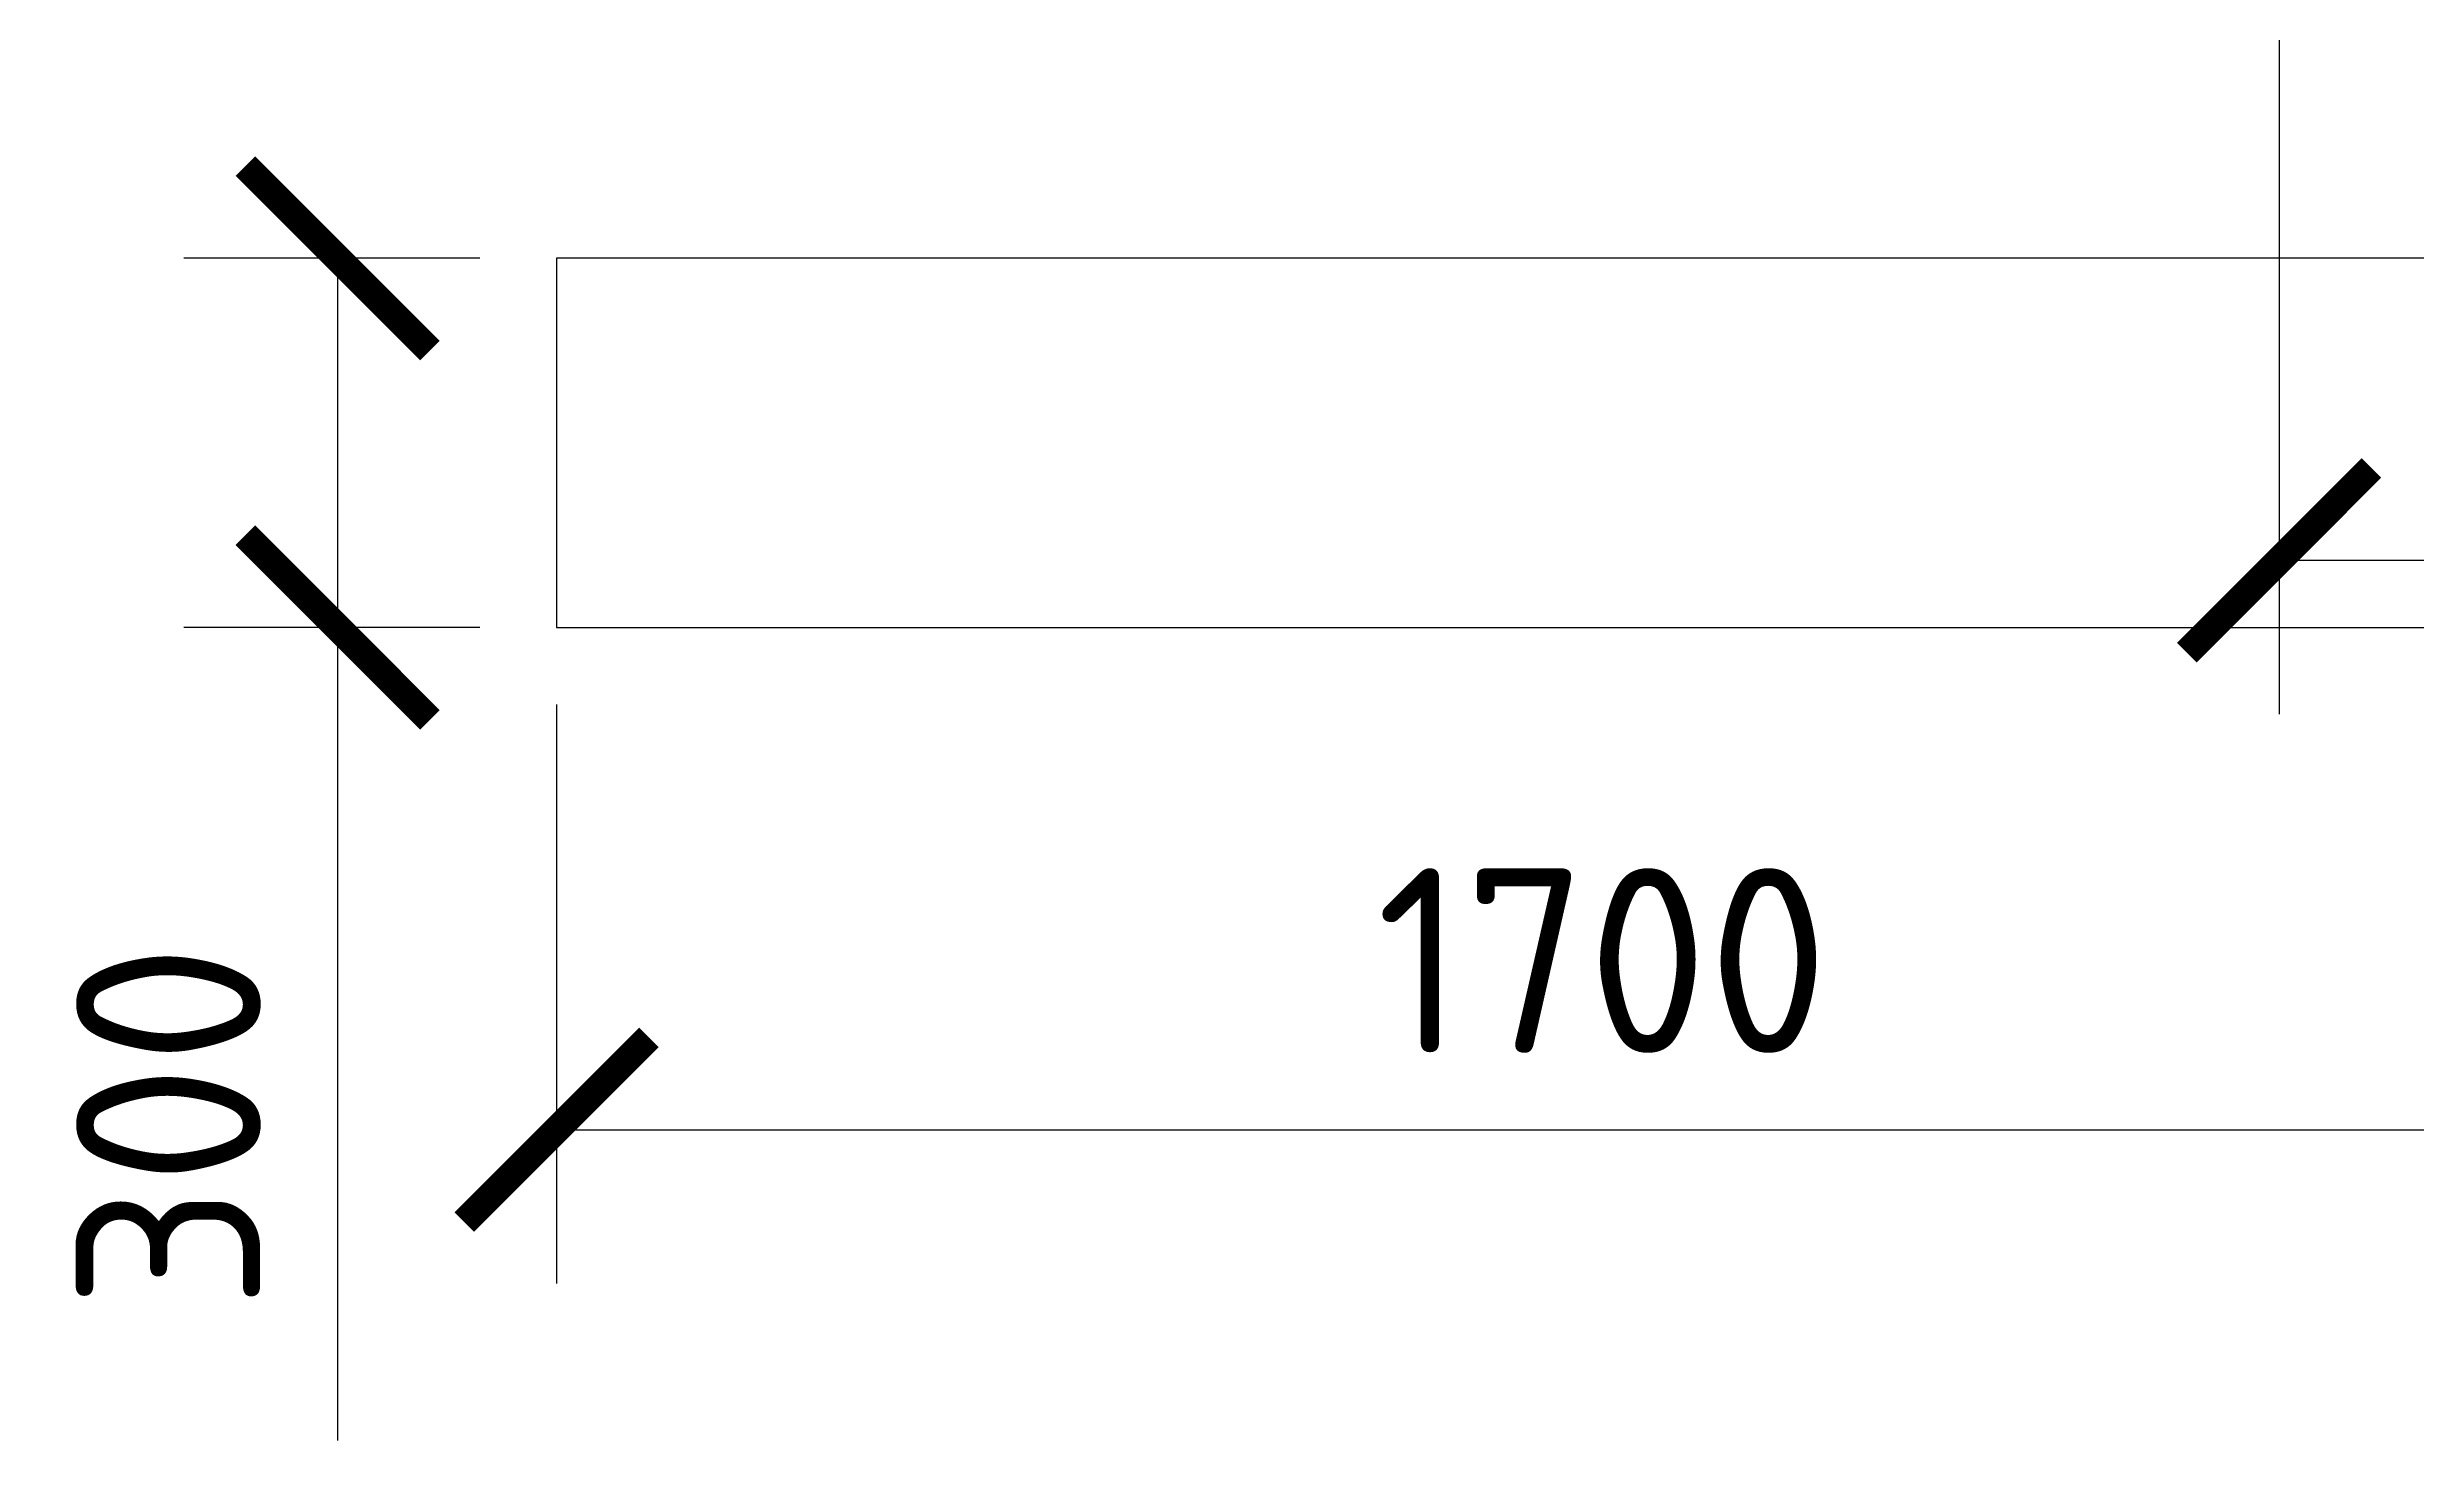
# Model space of a CAD drawing. Header units: millimetres. Extents: x -14813 to 141433, y -60308 to 84383.
# Drawn here: x 32221 to 34147, y -19887 to -18755 of the extents above; entities that cross this region are included whole.
import ezdxf

# ---------------------------------------------------------------- set-up
doc = ezdxf.new("R2010")
doc.units = ezdxf.units.MM
doc.layers.add('мебель', color=44, linetype='Continuous', lineweight=25)
doc.layers.add('размер', color=1, linetype='Continuous', lineweight=25)
doc.styles.add('Аннотативный', font='')
doc.styles.get('Аннотативный').set_extended_font_data('GOST Common')
doc.dimstyles.new('Аннотативный', dxfattribs={"dimscale": 0, "dimtxt": 1.5, "dimasz": 1.5, "dimexe": 1.25, "dimexo": 0.625, "dimtad": 1, "dimdec": 0, "dimtxsty": 'Аннотативный', "dimblk": 'ARCHTICK', "dimcen": 2.5, "dimadec": 0, "dimazin": 0, "dimtfac": 1, "dimtdec": 0, "dimtmove": 0, "dimatfit": 3, "dimldrblk": 'CLOSEDBLANK', "dimfxl": 1, "dimarcsym": 0})

# ---------------------------------------------------------------- blocks, each defined once
blk = doc.blocks.new('_ArchTick')
at = {"color": 0, "linetype": 'ByBlock', "const_width": 0.15}
blk.add_lwpolyline([(-0.5, -0.5), (0.5, 0.5)], dxfattribs=at)
blk = doc.blocks.new('*D42')
at = {"layer": 'Defpoints', "color": 0, "transparency": 16777216}
for p in [(34035, -18425.9), (34535, -18725.9), (34535, -19171.3)]:
    blk.add_point(p, dxfattribs=at)
at = {"layer": 'размер', "color": 0, "lineweight": -2, "transparency": 16777216}
for p, q in [((34035, -18488.4), (34035, -19296.3)), ((34535, -18788.4), (34535, -19296.3)), ((34035, -19171.3), (34535, -19171.3)), ((34535, -19171.3), (35195.8, -19171.3))]:
    blk.add_line(p, q, dxfattribs=at)
at = {"layer": 'размер', "color": 0, "lineweight": -2, "transparency": 16777216, "xscale": 150, "yscale": 150, "zscale": 150, "rotation": 180}
blk.add_blockref('_ArchTick', (34035, -19171.3), dxfattribs=at)
at = {"layer": 'размер', "color": 0, "lineweight": -2, "transparency": 16777216, "xscale": 150, "yscale": 150, "zscale": 150}
blk.add_blockref('_ArchTick', (34535, -19171.3), dxfattribs=at)
at = {"layer": 'размер', "color": 0, "transparency": 16777216, "insert": (34940.4, -19033.8), "char_height": 150, "attachment_point": 5, "style": 'Аннотативный'}
blk.add_mtext('500', dxfattribs=at)
blk = doc.blocks.new('_ClosedBlank')
at = {"color": 0, "linetype": 'ByBlock', "lineweight": -2}
for p, q in [((-1, 0.2), (0, 0)), ((-1, 0.2), (-1, -0.2)), ((0, 0), (-1, -0.2))]:
    blk.add_line(p, q, dxfattribs=at)
blk = doc.blocks.new('*D43')
at = {"layer": 'Defpoints', "color": 0, "transparency": 16777216}
for p in [(32635, -18925.9), (32457, -19225.9), (32635, -19225.9)]:
    blk.add_point(p, dxfattribs=at)
at = {"layer": 'размер', "color": 0, "lineweight": -2, "transparency": 16777216}
for p, q in [((32572.5, -18925.9), (32332, -18925.9)), ((32457, -18925.9), (32457, -19225.9)), ((32572.5, -19225.9), (32332, -19225.9)), ((32457, -19225.9), (32457, -19886.6))]:
    blk.add_line(p, q, dxfattribs=at)
at = {"layer": 'размер', "color": 0, "lineweight": -2, "transparency": 16777216, "xscale": 150, "yscale": 150, "zscale": 150}
for p, rotation in [((32457, -18925.9), 90), ((32457, -19225.9), 270)]:
    blk.add_blockref('_ArchTick', p, dxfattribs=dict(at, rotation=rotation))
at = {"layer": 'размер', "color": 0, "transparency": 16777216, "insert": (32319.5, -19631.3), "char_height": 150, "attachment_point": 5, "rotation": 90, "style": 'Аннотативный'}
blk.add_mtext('300', dxfattribs=at)
blk = doc.blocks.new('*D44')
at = {"layer": 'Defpoints', "color": 0, "transparency": 16777216}
for p in [(32635, -19225.9), (34335, -19225.9), (34335, -19634)]:
    blk.add_point(p, dxfattribs=at)
at = {"layer": 'размер', "color": 0, "lineweight": -2, "transparency": 16777216}
for p, q in [((32635, -19288.4), (32635, -19759)), ((34335, -19288.4), (34335, -19759)), ((32635, -19634), (34335, -19634))]:
    blk.add_line(p, q, dxfattribs=at)
at = {"layer": 'размер', "color": 0, "lineweight": -2, "transparency": 16777216, "xscale": 150, "yscale": 150, "zscale": 150, "rotation": 180}
blk.add_blockref('_ArchTick', (32635, -19634), dxfattribs=at)
at = {"layer": 'размер', "color": 0, "lineweight": -2, "transparency": 16777216, "xscale": 150, "yscale": 150, "zscale": 150}
blk.add_blockref('_ArchTick', (34335, -19634), dxfattribs=at)
at = {"layer": 'размер', "color": 0, "transparency": 16777216, "insert": (33485, -19496.5), "char_height": 150, "attachment_point": 5, "style": 'Аннотативный'}
blk.add_mtext('1700', dxfattribs=at)

msp = doc.modelspace()

# ---------------------------------------------------------------- linework, layer by layer
at = {"layer": 'мебель'}
msp.add_lwpolyline([(32635, -19225.9), (34335, -19225.9), (34335, -18925.9), (32635, -18925.9), (32635, -19225.9)], dxfattribs=at)

# ---------------------------------------------------------------- dimensions: what is measured, and where the dimension line sits
at = {"layer": 'размер'}
for base, p1, p2, picture, middle in [((34535, -19171.3), (34035, -18425.9), (34535, -18725.9), '*D42', (34940.4, -19033.8)), ((34335, -19634), (32635, -19225.9), (34335, -19225.9), '*D44', (33485, -19496.5))]:
    dim = msp.add_linear_dim(base=base, p1=p1, p2=p2, dimstyle='Аннотативный', dxfattribs=at)
    dim.commit()
    dim.dimension.update_dxf_attribs({"geometry": picture, "text_midpoint": middle})
dim = msp.add_linear_dim(base=(32457, -19225.9), p1=(32635, -18925.9), p2=(32635, -19225.9), angle=90, dimstyle='Аннотативный', dxfattribs=at)
dim.commit()
dim.dimension.update_dxf_attribs({"geometry": '*D43', "text_midpoint": (32319.5, -19631.3)})

doc.saveas('drawing.dxf')
